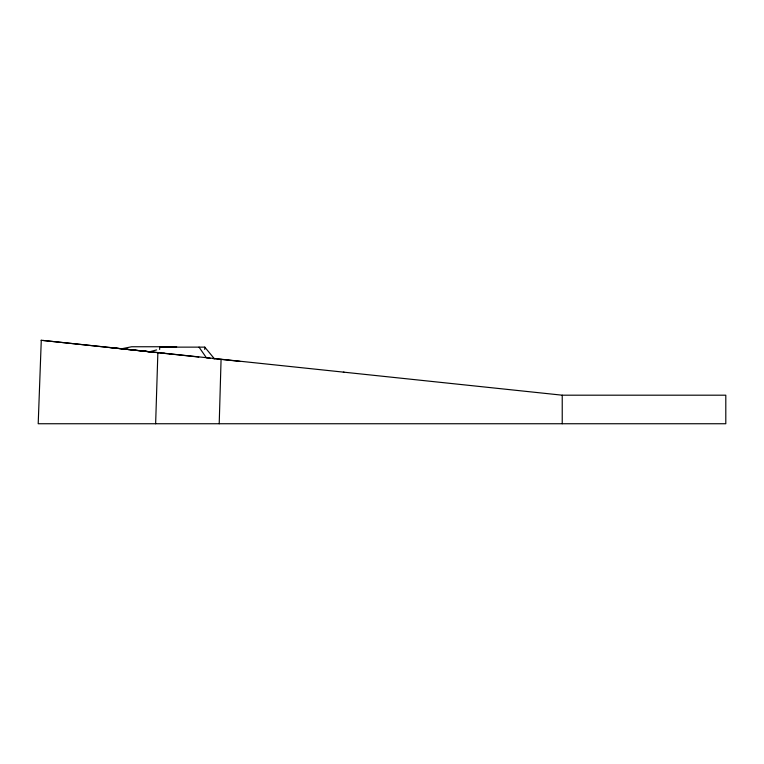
<?xml version="1.0" encoding="UTF-8"?>
<svg xmlns="http://www.w3.org/2000/svg" width="764" height="764" viewBox="0 0 764 764"><rect width="100%" height="100%" fill="white"/><g stroke="black" fill="none" stroke-linecap="round" stroke-linejoin="round"><path stroke-width="1.15" d="M204.742 349.454L204.762 347.133L159.666 347.133L159.666 349.454M219.211 423.743L221.073 359.395M155.636 423.743L157.862 352.758M41.275 340.276L38.2 423.743L725.8 423.743L725.8 395.189L562.228 395.189L41.075 340.257M142.4 350.982L149.658 351.755L156.591 349.931M128.849 349.54L121.677 348.766L131.675 346.751L176.665 346.751M343.332 372.221L344.067 372.192M121.667 348.766L123.539 348.957M214.331 358.679L204.762 347.133M214.378 358.688L213.834 358.631M198.793 357.046L169.484 353.913M42.841 340.438L149.916 351.822L109.644 347.477M150.441 351.879L171.451 354.162M163.658 353.283L164.928 353.417M210.129 358.249L206.461 357.858L199.032 347.133M212.755 358.507L240.039 361.382M562.228 395.189L562.228 423.743"/></g></svg>
